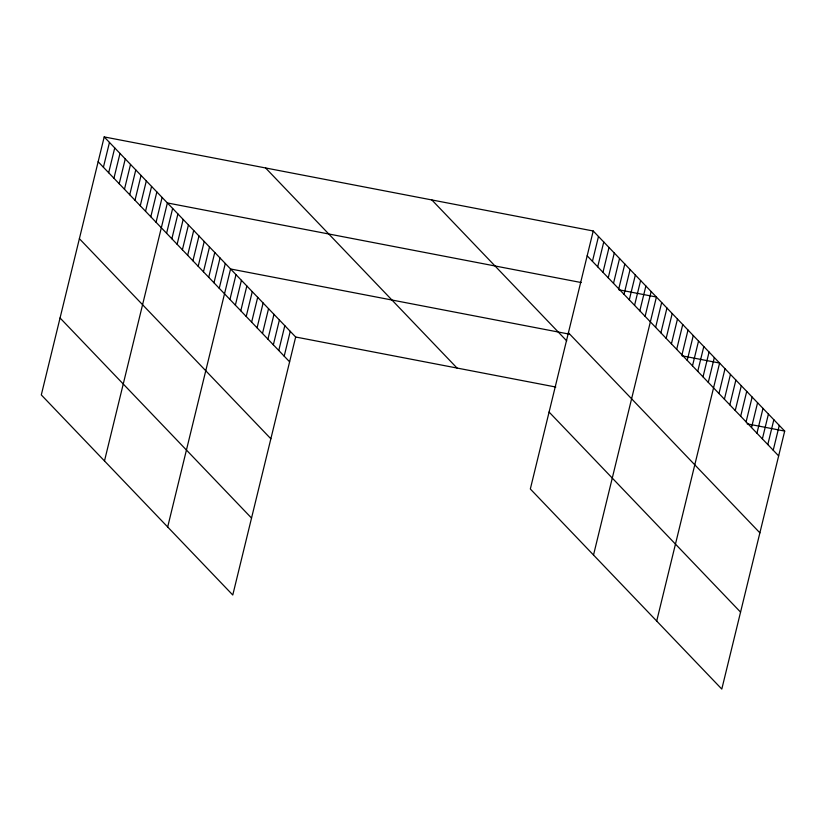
<?xml version="1.0" encoding="UTF-8"?>
<svg xmlns="http://www.w3.org/2000/svg" width="826" height="826" viewBox="0 0 826 826"><rect width="100%" height="100%" fill="white"/><g stroke="black" fill="none" stroke-linecap="round" stroke-linejoin="round"><path stroke-width="1.24" d="M104.2 136.92L41.3 394.921L232.777 595.009L295.667 337.008L104.2 136.92L593.223 230.991L784.7 431.079L721.8 689.08L530.333 488.992L593.223 230.991M103.405 167.244L109.466 142.423M108.671 172.748L114.731 147.926M113.936 178.251L119.997 153.419M119.202 183.754L125.263 158.922M124.468 189.257L130.529 164.426M129.734 194.76L135.784 169.929M134.999 200.253L141.05 175.432M140.265 205.757L146.316 180.935M145.531 211.26L151.581 186.439M150.797 216.763L156.847 191.942M156.062 222.266L162.113 197.445M104.489 460.96L167.379 202.948L581.184 282.544M166.594 233.273L172.644 208.451M171.86 238.776L177.91 213.955M177.125 244.279L183.176 219.448M182.391 249.782L188.442 224.951M187.657 255.286L193.707 230.454M192.923 260.789L198.973 235.957M198.188 266.292L204.239 241.46M203.454 271.785L209.505 246.964M208.72 277.288L214.77 252.467M213.986 282.791L220.036 257.97M219.251 288.295L225.302 263.473M167.678 526.988L230.568 268.977L569.135 334.107M229.938 299.466L235.999 274.645M235.369 305.135L241.419 280.313M240.789 310.803L246.84 285.982M246.22 316.472L252.271 291.65M251.641 322.14L257.691 297.319M257.072 327.819L263.122 302.987M262.492 333.487L268.543 308.656M267.913 339.156L273.974 314.324M273.344 344.824L279.394 319.992M278.765 350.492L284.815 325.661M284.196 356.161L290.246 331.34M592.438 261.315L598.489 236.494M597.704 266.819L603.754 241.987M602.97 272.322L609.02 247.49M608.235 277.825L614.286 252.993M613.501 283.328L619.552 258.497M618.767 288.821L624.817 264M624.033 294.324L630.083 269.503M629.298 299.828L635.349 275.006M634.564 305.331L640.615 280.51M639.83 310.834L645.88 286.013M645.096 316.337L651.146 291.516M593.512 555.02L656.412 297.019L618.798 289.781M655.627 327.344L661.678 302.522M660.893 332.847L666.943 308.015M666.159 338.35L672.209 313.519M671.424 343.853L677.475 319.022M676.69 349.357L682.741 324.525M681.956 354.86L688.006 330.028M687.222 360.353L693.272 335.532M692.487 365.856L698.538 341.035M697.753 371.359L703.804 346.538M703.019 376.863L709.069 352.041M708.285 382.366L714.335 357.544M656.701 621.049L719.601 363.048L681.987 355.81M718.971 393.537L725.022 368.716M724.402 399.206L730.452 374.385M729.823 404.874L735.873 380.053M735.243 410.543L741.304 385.721M740.674 416.211L746.725 391.39M746.095 421.88L752.145 397.058M751.526 427.558L757.576 402.727M756.946 433.227L762.997 408.395M762.377 438.895L768.428 414.063M767.798 444.564L773.848 419.732M773.219 450.232L779.279 425.4M295.667 337.008L555.815 387.043M747.086 423.841L784.7 431.079M587.172 255.812L778.65 455.9M568.412 332.764L759.889 532.853M431.843 199.944L566.739 340.911M549.083 412.05L740.561 612.128M265.58 167.957L457.046 368.045M98.139 161.741L289.616 361.829M79.389 238.693L270.856 438.782M60.061 317.979L251.538 518.067"/></g></svg>
